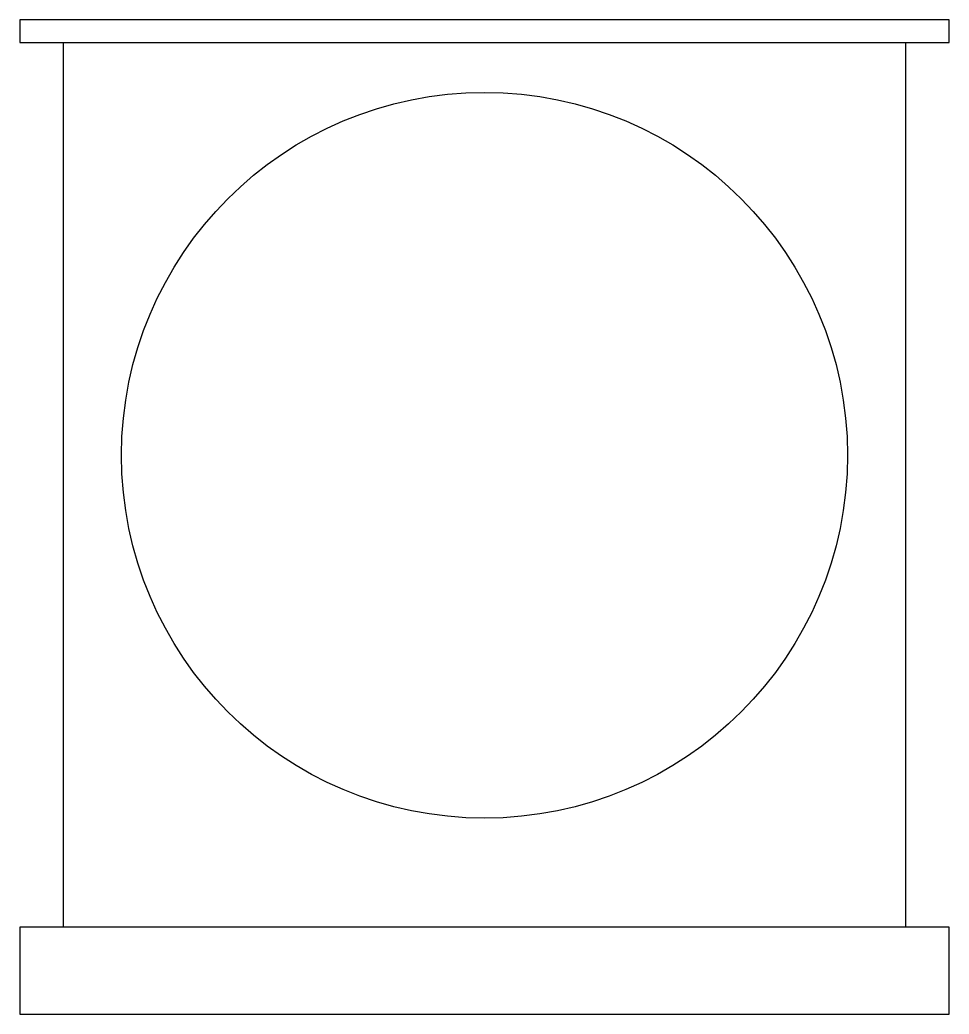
# Model space of a CAD drawing. Header units: millimetres. Extents: x 6 to 134, y 0 to 137.
import ezdxf

# ---------------------------------------------------------------- set-up
doc = ezdxf.new("R2010")
doc.units = ezdxf.units.MM
doc.layers.get('0').update_dxf_attribs({"linetype": 'CONTINUOUS'})

msp = doc.modelspace()

# ---------------------------------------------------------------- linework, layer by layer
for points in [[(134, 137), (6, 137), (6, 133.9), (134, 133.9)], [(12, 133.9), (128, 133.9), (128, 12), (12, 12)], [(134, 12), (6, 12), (6, 0), (134, 0)]]:
    msp.add_lwpolyline(points, close=True)
msp.add_circle((70, 77), 50)
msp.add_circle((70, 77), 50)

doc.saveas('drawing.dxf')
